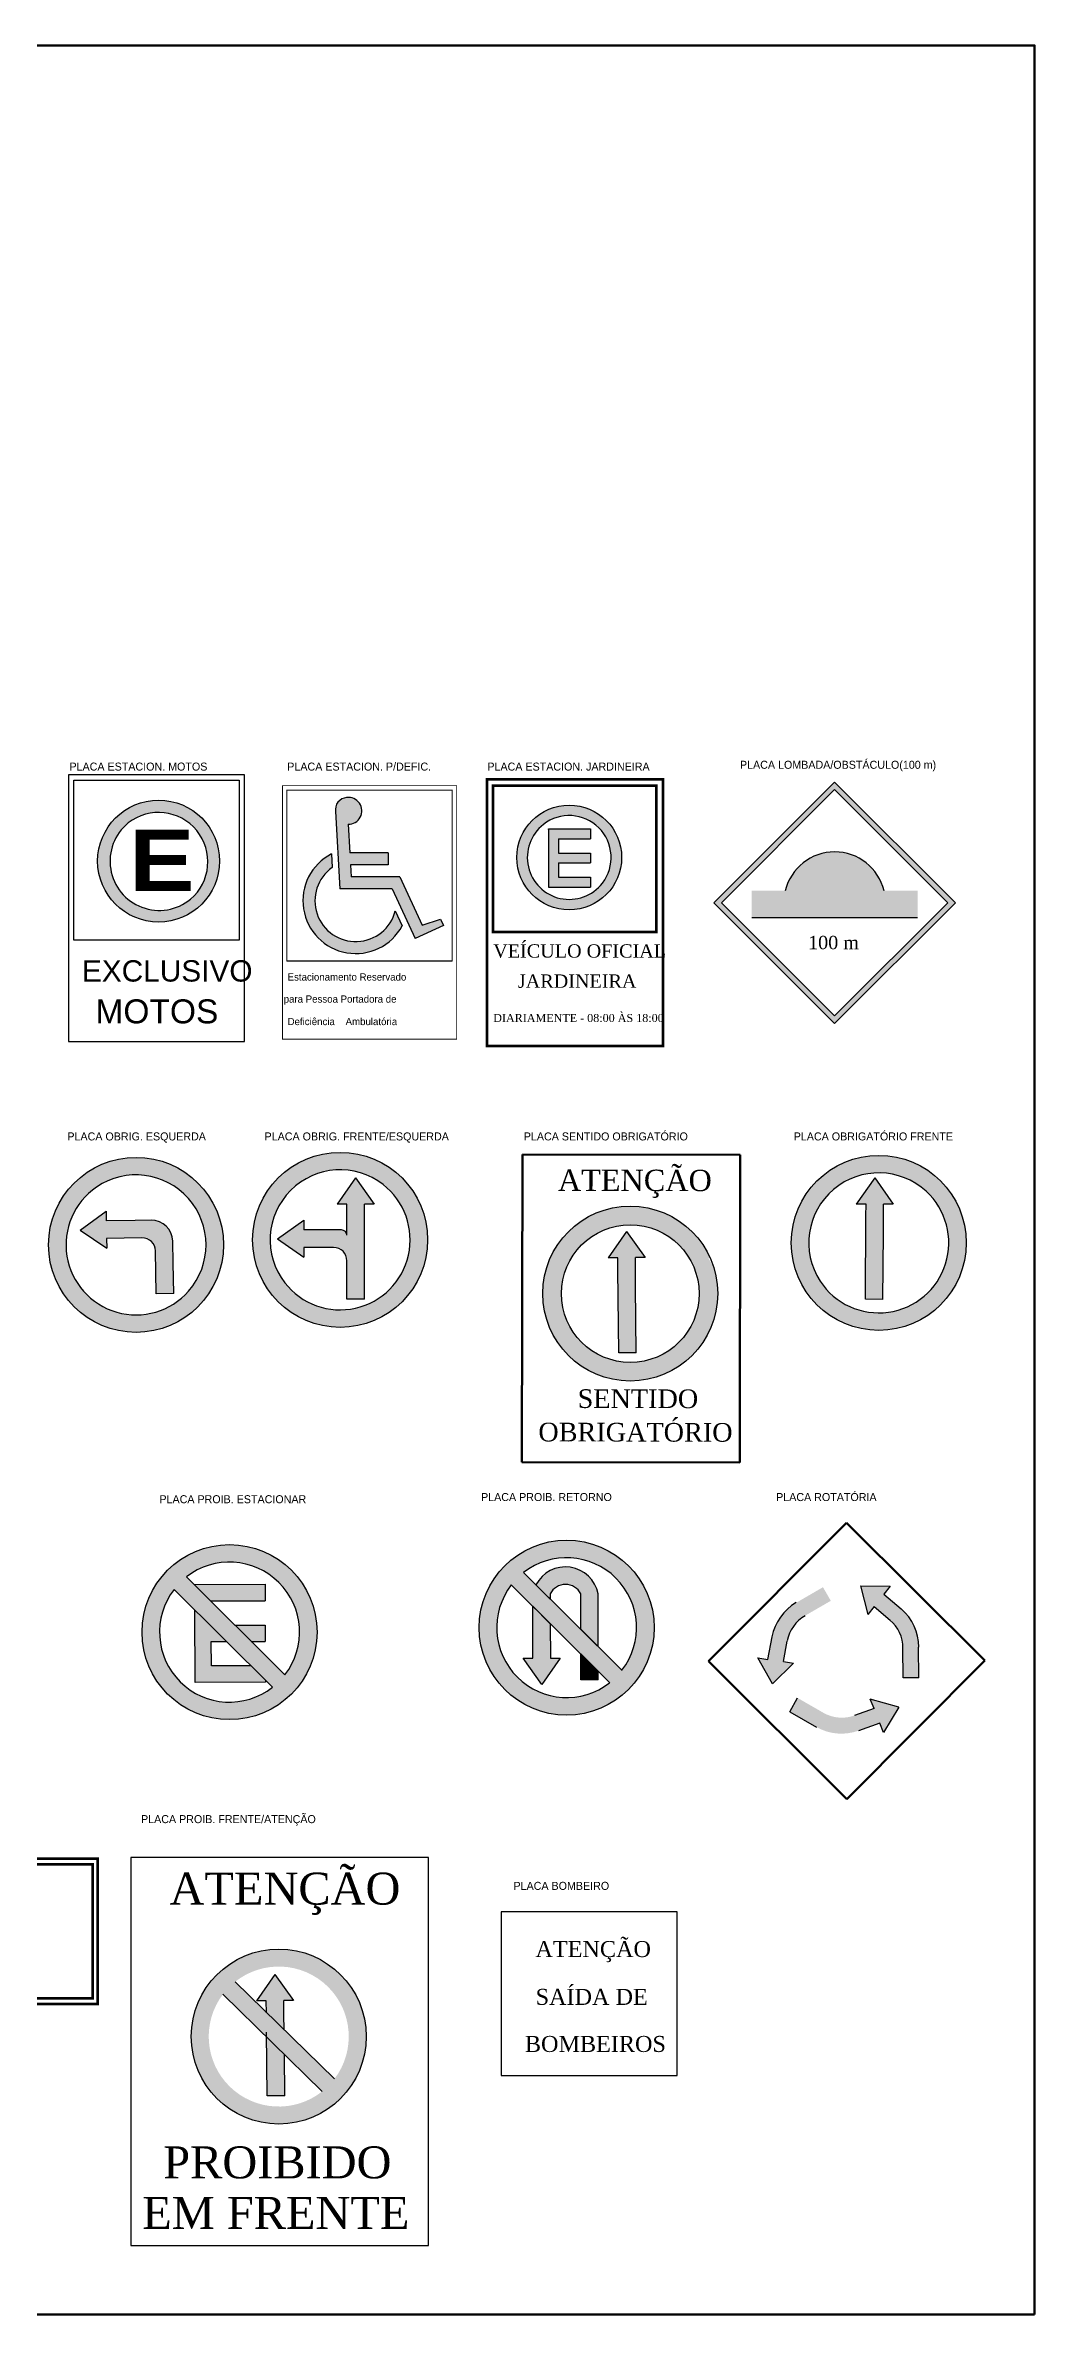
# Model space of a CAD drawing. Extents: x 297 to 442, y 45 to 130.
# Drawn here: x 349.6 to 386.7, y 44.8 to 129.9 of the extents above; entities that cross this region are included whole.
import ezdxf

# ---------------------------------------------------------------- set-up
doc = ezdxf.new("R2010")
doc.units = 0
doc.linetypes.add('ACAD_ISO03W100', pattern=[30, 12, -18])
doc.layers.get('0').update_dxf_attribs({"linetype": 'CONTINUOUS'})
for name, color, linetype in [('712', 255, 'CONTINUOUS'), ('ESQUERDA', 7, 'CONTINUOUS'), ('FRENTE', 7, 'CONTINUOUS'), ('LOMBADA', 7, 'CONTINUOUS'), ('PAREDES', 7, 'CONTINUOUS'), ('PLACAS', 7, 'CONTINUOUS'), ('RAMPA', 10, 'CONTINUOUS')]:
    doc.layers.add(name, color=color, linetype=linetype)
doc.styles.add('E', font='ARIBLK.TTF')
doc.styles.add('ESCRITO', font='swissl.ttf')
doc.styles.add('STYLE1', font='TIMES.TTF')

# ---------------------------------------------------------------- blocks, each defined once
blk = doc.blocks.new('PROIBIDO-ESTACIONAR')
h = blk.add_hatch(color=1)
h.paths.add_polyline_path([(-0.828, 3.384, 1), (5.734, 3.408, 1)])
h.paths.add_polyline_path([(4.533, 1.794, 0.881917), (0.836, 5.464)])
h.paths.add_polyline_path([(4.07, 1.328), (0.374, 4.998, 0.881917)])
h = blk.add_hatch(color=7)
h.paths.add_polyline_path([(3.789, 5.189), (1.149, 5.179), (1.149, 5.152), (1.737, 4.569), (3.791, 4.576)])
h.paths.add_polyline_path([(1.153, 4.224), (1.163, 1.514), (3.802, 1.523), (3.802, 1.595), (3.258, 2.134), (1.773, 2.129), (1.77, 3.042), (2.341, 3.044)])
h.paths.add_polyline_path([(3.794, 3.662), (2.655, 3.658), (3.269, 3.048), (3.796, 3.05)], flags=17)
at = {"color": 7}
for p, q in [((4.533, 1.794), (0.836, 5.464)), ((4.533, 1.794), (0.836, 5.464)), ((1.149, 5.179), (3.789, 5.189)), ((1.149, 5.152), (1.149, 5.179)), ((3.789, 5.189), (3.791, 4.576)), ((4.07, 1.328), (0.374, 4.998)), ((1.737, 4.569), (3.791, 4.576)), ((1.764, 4.542), (1.764, 4.569)), ((1.163, 1.514), (1.153, 4.224)), ((2.655, 3.658), (3.794, 3.662)), ((3.794, 3.662), (3.796, 3.05)), ((1.77, 3.042), (2.341, 3.044)), ((1.773, 2.129), (1.77, 3.042)), ((3.269, 3.048), (3.796, 3.05)), ((3.258, 2.134), (1.773, 2.129)), ((3.802, 1.523), (1.163, 1.514)), ((3.802, 1.595), (3.802, 1.523))]:
    blk.add_line(p, q, dxfattribs=at)
blk.add_circle((2.453, 3.396), 3.281, dxfattribs=at)
for start, end in [(322.38881, 128.0273), (142.38881, 308.0273)]:
    blk.add_arc((2.453, 3.396), 2.625, start, end, dxfattribs=at)
blk = doc.blocks.new('v')
h = blk.add_hatch(color=1)
h.paths.add_polyline_path([(-3.238, -0.149, 1), (3.325, -0.149, 1)])
h.paths.add_polyline_path([(2.119, -1.75, 0.881757), (-1.569, 1.917)], flags=16)
h.paths.add_polyline_path([(1.657, -2.215), (-2.032, 1.452, 0.881757)], flags=16)
for points in [[(0.572, 1.115), (0.572, 0.2), (0.572, 0.2), (0.572, -0.211), (1.227, -0.862), (1.225, 0.2), (1.224, 1.115, 0.708785), (-1.107, 1.458), (-0.57, 0.924), (-0.571, 1.115, -0.620207)], [(-1.218, -1.299), (-1.585, -1.3), (-0.887, -2.282), (-0.195, -1.296), (-0.562, -1.297), (-0.567, -0.004), (-1.226, 0.651)], [(0.572, -2.108), (1.228, -2.106), (1.228, -1.788), (0.572, -1.136)]]:
    blk.add_hatch(color=7).paths.add_polyline_path(points)
at = {"color": 7}
for p, q in [((2.122, -1.752), (-1.569, 1.917)), ((1.659, -2.218), (-2.035, 1.454)), ((-1.107, 1.458), (-0.57, 0.924)), ((-0.571, 1.115), (-0.57, 0.924)), ((1.225, 0.2), (1.224, 1.115)), ((1.227, -0.862), (1.225, 0.2)), ((0.572, -0.211), (1.227, -0.862)), ((0.572, -1.136), (1.228, -1.788)), ((1.228, -2.106), (0.572, -2.108)), ((1.228, -2.106), (1.228, -1.788))]:
    blk.add_line(p, q, dxfattribs=at)
for p, q in [((0.572, 0.2), (0.572, 1.115)), ((0.572, -0.211), (0.572, 0.2)), ((0.572, -2.108), (0.572, -1.136))]:
    blk.add_line(p, q)
blk.add_lwpolyline([(-1.226, 0.651), (-0.567, -0.004), (-0.562, -1.297), (-0.195, -1.296), (-0.887, -2.282), (-1.585, -1.3), (-1.218, -1.299), (-1.226, 0.651)], dxfattribs=at)
blk.add_circle((0.044, -0.149), 3.281, dxfattribs=at)
for start, end in [(322.36239, 127.98022), (142.36239, 307.98022)]:
    blk.add_arc((0.044, -0.149), 2.621, start, end, dxfattribs=at)
for centre, radius, start, end in [((-0.001, 0.877), 1.249, 10.99604, 152.30976), ((0.001, 0.832), 0.638, 26.38504, 153.61496)]:
    blk.add_arc(centre, radius, start, end)
blk = doc.blocks.new('ESQUERDA')
h = blk.add_hatch(color=1)
h.paths.add_polyline_path([(-3.281, 0, 1), (3.281, 0, 1)], flags=17)
h.paths.add_polyline_path([(1.944, -1.764, 0.881917), (-1.446, 2.191, 1.133893)])
blk.add_hatch(color=7).paths.add_polyline_path([(0.226, 0.259, -0.414214), (0.726, -0.241), (0.726, -1.847), (1.382, -1.847), (1.381, -0.713), (1.377, 0.122, 0.411975), (0.577, 0.915), (-0.018, 0.915), (-1.102, 0.915), (-1.102, 1.28), (-2.086, 0.587), (-1.102, -0.108), (-1.102, 0.259)])
at = {"color": 7}
for p, q in [((-2.086, 0.587), (-1.102, 1.28)), ((-1.102, 1.28), (-1.102, 0.915)), ((-0.018, 0.915), (-1.102, 0.915)), ((0.577, 0.915), (-0.018, 0.915)), ((-2.086, 0.587), (-1.102, -0.108)), ((0.226, 0.259), (-1.102, 0.259)), ((-1.102, 0.259), (-1.102, -0.108)), ((1.381, -0.713), (1.377, 0.117)), ((0.726, -1.847), (0.726, -0.241)), ((1.382, -1.847), (1.381, -0.713)), ((1.382, -1.847), (0.726, -1.847))]:
    blk.add_line(p, q, dxfattribs=at)
blk.add_circle((0, 0), 3.281, dxfattribs=at)
for centre, radius, start, end in [((0, 0), 2.625, 317.77875, 123.41724), ((0, 0), 2.625, 123.41724, 317.77875), ((0.577, 0.115), 0.8, 0.10126, 90), ((0.226, -0.241), 0.5, 0, 90)]:
    blk.add_arc(centre, radius, start, end, dxfattribs=at)
blk = doc.blocks.new('e')
for points in [[(-3.73, 9.87, -0.219137), (-2.62, 11.46), (-1.01, 12.39), (-1.5, 13.24), (-3.17, 12.27, 0.218354), (-4.68, 10.13), (-4.94, 8.73), (-5.57, 8.82), (-4.66, 7.2), (-3.35, 8.5), (-3.97, 8.59)], [(2.69, 11.19, -0.219137), (3.5, 9.43), (3.51, 7.57), (4.49, 7.57), (4.48, 9.5, 0.218354), (3.38, 11.88), (2.3, 12.81), (2.69, 13.31), (0.84, 13.33), (1.31, 11.54), (1.69, 12.03)], [(0.46, 5.22, -0.219137), (-1.47, 5.39), (-3.09, 6.32), (-3.58, 5.46), (-1.91, 4.5, 0.218354), (0.71, 4.27), (2.05, 4.74), (2.29, 4.16), (3.24, 5.75), (1.45, 6.24), (1.69, 5.65)]]:
    blk.add_hatch(color=256).paths.add_polyline_path(points)
at = {"lineweight": 50}
for p, q in [((-0.04, 17.26), (-8.65, 8.61)), ((8.61, 8.65), (-0.04, 17.26)), ((-8.65, 8.61), (0, 0)), ((0, 0), (8.61, 8.65))]:
    blk.add_line(p, q, dxfattribs=at)
at = {"color": 7}
for p, q in [((0.84, 13.33), (1.31, 11.54)), ((0.84, 13.33), (2.69, 13.31)), ((2.69, 13.31), (2.3, 12.81)), ((2.3, 12.81), (3.38, 11.88)), ((1.69, 12.03), (1.31, 11.54)), ((-4.94, 8.73), (-4.68, 10.13)), ((-4.66, 7.2), (-5.57, 8.82)), ((-5.57, 8.82), (-4.94, 8.73)), ((-3.97, 8.59), (-3.35, 8.5)), ((-4.66, 7.2), (-3.35, 8.5)), ((1.69, 5.65), (1.45, 6.24)), ((3.24, 5.75), (1.45, 6.24)), ((3.24, 5.75), (2.29, 4.16)), ((2.05, 4.74), (0.71, 4.27)), ((2.29, 4.16), (2.05, 4.74))]:
    blk.add_line(p, q, dxfattribs=at)
for p, q in [((1.69, 12.03), (2.69, 11.19)), ((-3.97, 8.59), (-3.73, 9.87)), ((3.51, 7.57), (3.5, 9.43)), ((4.49, 7.57), (4.48, 9.5)), ((4.49, 7.57), (3.51, 7.57)), ((-3.58, 5.46), (-3.09, 6.32)), ((-3.58, 5.46), (-1.91, 4.5)), ((1.69, 5.65), (0.46, 5.22))]:
    blk.add_line(p, q)
for centre, radius, start, end in [((-1.59, 9.55), 3.15, 120.1314, 169.4012), ((-1.46, 9.46), 2.31, 120.1314, 169.5723), ((1.34, 9.49), 3.15, 0.1314, 49.4012), ((1.19, 9.43), 2.31, 0.1314, 49.5723)]:
    blk.add_arc(centre, radius, start, end)
blk = doc.blocks.new('TOTAL')
h = blk.add_hatch(color=1)
h.paths.add_polyline_path([(54.444, -30.585, 1), (59.015, -30.585, 1)])
h.paths.add_polyline_path([(57.929, -32.013, 0.978334), (55.59, -29.155, 1.003513)], flags=16)
h.paths.add_polyline_path([(54.881, -32.285), (58.519, -32.285), (58.519, -28.835), (54.881, -28.835)], flags=25)
h = blk.add_hatch(color=1)
h.paths.add_polyline_path([(74.092, -30.45, 1), (70.162, -30.45, 1)])
h.paths.add_polyline_path([(71.159, -29.212, 1.133795), (73.372, -31.409, 0.881917)], flags=16)
for color, points in [(256, [(72.926, -29.749), (72.926, -29.382), (71.346, -29.382), (71.346, -31.56), (72.926, -31.56), (72.926, -31.193), (71.72, -31.193), (71.72, -30.655), (72.926, -30.655), (72.926, -30.288), (71.72, -30.288), (71.72, -29.749)]), (7, [(64.446, -43.995), (64.446, -43.445), (64.813, -43.445), (64.118, -42.461), (63.423, -43.445), (63.79, -43.445), (63.79, -44.615, 0.414214), (63.59, -44.415), (62.174, -44.415), (62.174, -44.048), (61.19, -44.743), (62.174, -45.438), (62.174, -45.071), (63.29, -45.071, -0.414214), (63.79, -45.571), (63.79, -47.014), (64.446, -47.014)])]:
    blk.add_hatch(color=color).paths.add_polyline_path(points)
h = blk.add_hatch(color=1)
h.paths.add_polyline_path([(60.255, -44.787, 1), (66.818, -44.787, 1)])
h.paths.add_polyline_path([(65.146, -42.714, -1.133893), (61.463, -46.397, -0.881917)], flags=16)
h = blk.add_hatch(color=1)
h.paths.add_polyline_path([(57.953, -74.696, 1), (64.515, -74.623, 1)])
h.paths.add_polyline_path([(63.325, -76.246, 0.881917), (59.601, -72.604)])
h.paths.add_polyline_path([(62.866, -76.715), (59.142, -73.073, 0.881917)])
h = blk.add_hatch(color=7)
h.paths.add_polyline_path([(60.765, -73.319), (60.77, -73.747), (61.434, -74.396), (61.428, -73.862), (61.422, -73.312), (61.789, -73.308), (61.082, -72.331), (60.398, -73.323)])
h.paths.add_polyline_path([(60.805, -76.888), (61.461, -76.88), (61.444, -75.324), (60.78, -74.676)])
at = {"layer": 'FRENTE'}
h = blk.add_hatch(color=1, dxfattribs=at)
h.paths.add_polyline_path([(83.715, -48.182, 1), (83.754, -41.619, 1)], flags=17)
h.paths.add_polyline_path([(85.51, -42.967, 0.881917), (81.535, -46.333, 1.133893)])
at = {"layer": 'FRENTE', "linetype": 'Continuous'}
for points in [[(83.907, -44.536), (83.91, -44.002), (83.913, -43.452), (84.28, -43.454), (83.591, -42.466), (82.89, -43.446), (83.257, -43.448), (83.254, -43.897), (83.236, -47.017), (83.892, -47.021)], [(74.616, -46.539), (74.611, -46.005), (74.606, -45.454), (74.973, -45.451), (74.269, -44.473), (73.583, -45.464), (73.95, -45.461), (73.954, -45.91), (73.983, -49.029), (74.639, -49.023)]]:
    blk.add_hatch(color=7, dxfattribs=at).paths.add_polyline_path(points)
h = blk.add_hatch(color=1, dxfattribs=at)
h.paths.add_polyline_path([(75.068, -44.305, -0.23131), (76.787, -45.782), (77.401, -45.44, 0.225534), (75.245, -43.627, 1), (73.586, -49.977, 0.153972), (75.558, -49.878), (75.678, -49.053, -0.194037), (73.763, -49.299, -1)])
h.paths.add_polyline_path([(75.736, -49.02, -0.006484), (75.678, -49.053), (75.558, -49.878, 0.106297), (76.721, -49.136)])
h.paths.add_polyline_path([(75.736, -49.02), (76.721, -49.136, 0.151647), (77.638, -47.42), (76.956, -47.261, -0.217025)])
h.paths.add_polyline_path([(76.956, -47.261), (77.638, -47.42, 0.122837), (77.551, -45.834), (77.347, -45.47), (76.787, -45.782, -0.147286)])
at = {"layer": 'LOMBADA'}
h = blk.add_hatch(color=7, dxfattribs=at)
h.paths.add_polyline_path([(82.08, -36.674), (86.606, -32.148), (82.08, -27.623), (77.555, -32.148)])
h.paths.add_polyline_path([(82.08, -36.391), (86.323, -32.148), (82.08, -27.906), (77.837, -32.148)], flags=16)
h = blk.add_hatch(color=7, dxfattribs=at)
edge = h.paths.add_edge_path()
edge.add_arc((82.08, -32.148), 1.907, 13.65018, 166.34982)
edge.add_line((80.227, -31.698), (78.969, -31.698))
edge.add_line((78.969, -31.698), (78.969, -32.698))
edge.add_line((78.969, -32.698), (85.191, -32.698))
edge.add_line((85.191, -32.698), (85.191, -31.698))
edge.add_line((85.191, -31.698), (83.933, -31.698))
at = {"layer": 'PLACAS'}
for points in [[(63.924, -30.725), (65.331, -30.726), (65.331, -30.277), (63.899, -30.276), (63.838, -29.205, 1.080251), (63.779, -28.203, 0.435467), (63.362, -28.732), (63.525, -31.623), (65.491, -31.624), (66.344, -33.49), (67.41, -33.002), (67.302, -32.767), (66.609, -32.989), (65.78, -31.175), (63.949, -31.174)], [(63.238, -30.824), (63.209, -30.317, 1.353478), (65.861, -33.015), (65.603, -32.45, -1.434643)]]:
    blk.add_hatch(color=256, dxfattribs=at).paths.add_polyline_path(points)
for p, q in [((71.346, -29.382), (72.926, -29.382)), ((71.346, -29.382), (71.346, -31.56)), ((71.72, -29.749), (72.926, -29.749)), ((71.72, -29.749), (71.72, -30.288)), ((72.926, -29.382), (72.926, -29.749)), ((71.72, -30.288), (72.926, -30.288)), ((72.926, -30.288), (72.926, -30.655)), ((71.72, -30.655), (72.926, -30.655)), ((71.72, -30.655), (71.72, -31.193)), ((71.72, -31.193), (72.926, -31.193)), ((72.926, -31.193), (72.926, -31.56)), ((71.346, -31.56), (72.926, -31.56))]:
    blk.add_line(p, q)
at = {"color": 7}
for p, q in [((71.347, -29.398), (71.346, -29.382)), ((64.118, -42.461), (63.423, -43.445)), ((64.118, -42.461), (64.813, -43.445)), ((61.19, -44.743), (62.174, -44.048)), ((62.174, -44.048), (62.174, -44.415)), ((63.79, -43.445), (63.423, -43.445)), ((63.79, -44.615), (63.79, -43.445)), ((64.813, -43.445), (64.446, -43.445)), ((64.446, -43.995), (64.446, -43.445)), ((64.446, -47.014), (64.446, -43.995)), ((61.19, -44.743), (62.174, -45.438)), ((63.59, -44.415), (62.174, -44.415)), ((62.174, -45.071), (62.174, -45.438)), ((63.29, -45.071), (62.174, -45.071)), ((63.79, -47.014), (63.79, -45.571)), ((64.446, -47.014), (63.79, -47.014)), ((62.866, -76.715), (59.142, -73.073)), ((63.325, -76.246), (59.601, -72.604)), ((61.082, -72.331), (60.398, -73.323)), ((61.082, -72.331), (61.789, -73.308)), ((60.765, -73.319), (60.398, -73.323)), ((60.77, -73.768), (60.765, -73.319)), ((61.789, -73.308), (61.422, -73.312)), ((61.428, -73.862), (61.422, -73.312)), ((61.434, -74.396), (61.428, -73.862)), ((60.805, -76.888), (60.778, -74.489)), ((61.461, -76.88), (61.444, -75.324)), ((61.461, -76.88), (60.805, -76.888))]:
    blk.add_line(p, q, dxfattribs=at)
at = {"color": 107, "lineweight": 50}
blk.add_lwpolyline([(89.578, -85.085), (0, -85.085), (0, 0), (89.578, 0)], close=True, dxfattribs=at)
at = {"color": 7}
for points in [[(53.348, -37.349), (59.948, -37.349), (59.948, -27.349), (53.348, -27.349)], [(69.575, -76.119), (76.175, -76.119), (76.175, -69.987), (69.575, -69.987)]]:
    blk.add_lwpolyline(points, close=True, dxfattribs=at)
blk.add_lwpolyline([(53.548, -27.549), (59.748, -27.549), (59.748, -33.549), (53.548, -33.549)], close=True)
at = {"color": 7, "const_width": 0.1}
for points in [[(69.04, -37.524), (75.64, -37.524), (75.64, -27.524), (69.04, -27.524)], [(69.274, -27.763), (75.392, -27.763), (75.392, -33.243), (69.274, -33.243)]]:
    blk.add_lwpolyline(points, close=True, dxfattribs=at)
at = {"color": 3, "linetype": 'Continuous', "const_width": 0.1}
for points in [[(40.664, -73.44), (54.444, -73.44), (54.444, -67.987), (40.664, -67.987)], [(45.85, -73.229), (54.26, -73.229), (54.26, -68.2), (45.85, -68.2)]]:
    blk.add_lwpolyline(points, close=True, dxfattribs=at)
at = {"color": 7, "linetype": 'Continuous'}
blk.add_lwpolyline([(55.685, -82.491), (66.85, -82.491), (66.85, -67.948), (55.685, -67.948)], close=True, dxfattribs=at)
at = {"color": 7}
for centre, radius in [((56.729, -30.585), 2.286), ((72.127, -30.45), 1.965), ((63.536, -44.787), 3.281), ((61.234, -74.66), 3.281)]:
    blk.add_circle(centre, radius, dxfattribs=at)
for centre, radius, start, end in [((56.728, -30.61), 1.847, 310.55797, 128.04818), ((72.127, -30.45), 1.572, 322.38881, 128.0273), ((56.754, -30.588), 1.846, 129.10215, 309.504), ((72.127, -30.45), 1.572, 128.03222, 322.38388), ((63.536, -44.787), 2.625, 52.18076, 217.81924), ((63.536, -44.787), 2.625, 217.81924, 52.18076), ((63.29, -45.571), 0.5, 0, 90), ((63.59, -44.615), 0.2, 0, 90)]:
    blk.add_arc(centre, radius, start, end, dxfattribs=at)
at = {"layer": 'FRENTE', "color": 7, "linetype": 'Continuous', "lineweight": 60}
for p, q in [((70.376, -41.583), (70.355, -53.126)), ((78.542, -41.598), (70.376, -41.583)), ((78.521, -53.141), (78.542, -41.598)), ((70.355, -53.126), (78.521, -53.141))]:
    blk.add_line(p, q, dxfattribs=at)
at = {"layer": 'FRENTE', "color": 7}
for p, q in [((83.591, -42.466), (82.89, -43.446)), ((83.591, -42.466), (84.28, -43.454)), ((83.257, -43.448), (82.89, -43.446)), ((83.236, -47.017), (83.254, -43.897)), ((83.254, -43.897), (83.257, -43.448)), ((83.907, -44.536), (83.91, -44.002)), ((83.91, -44.002), (83.913, -43.452)), ((84.28, -43.454), (83.913, -43.452)), ((74.269, -44.473), (73.583, -45.464)), ((74.269, -44.473), (74.973, -45.451)), ((83.892, -47.021), (83.907, -44.536)), ((73.95, -45.461), (73.583, -45.464)), ((73.954, -45.91), (73.95, -45.461)), ((73.983, -49.029), (73.954, -45.91)), ((74.973, -45.451), (74.606, -45.454)), ((74.611, -46.005), (74.606, -45.454)), ((74.616, -46.539), (74.611, -46.005)), ((74.639, -49.023), (74.616, -46.539)), ((83.892, -47.021), (83.236, -47.017)), ((74.639, -49.023), (73.983, -49.029))]:
    blk.add_line(p, q, dxfattribs=at)
for centre, radius in [((83.734, -44.9), 3.281), ((74.415, -46.802), 3.281), ((74.415, -46.802), 2.581)]:
    blk.add_circle(centre, radius, dxfattribs=at)
for start, end in [(47.43527, 213.07376), (213.07376, 47.43527)]:
    blk.add_arc((83.734, -44.9), 2.625, start, end, dxfattribs=at)
at = {"layer": 'LOMBADA', "color": 7}
blk.add_line((78.969, -32.698), (85.191, -32.698), dxfattribs=at)
for points in [[(82.08, -36.674), (86.606, -32.148), (82.08, -27.623), (77.555, -32.148)], [(82.08, -36.391), (86.323, -32.148), (82.08, -27.906), (77.837, -32.148)]]:
    blk.add_lwpolyline(points, close=True, dxfattribs=at)
blk.add_arc((82.08, -32.148), 1.907, 13.65018, 166.34982, dxfattribs=at)
at = {"layer": 'PLACAS', "color": 7}
for p, q in [((63.362, -28.732), (63.525, -31.623)), ((63.838, -29.205), (63.899, -30.276)), ((63.209, -30.317), (63.238, -30.824)), ((65.331, -30.277), (63.899, -30.276)), ((65.331, -30.277), (65.331, -30.726)), ((65.331, -30.726), (63.924, -30.725)), ((63.924, -30.725), (63.949, -31.174)), ((65.78, -31.175), (63.949, -31.174)), ((65.78, -31.175), (66.609, -32.989)), ((65.491, -31.624), (63.525, -31.623)), ((65.491, -31.624), (66.344, -33.49)), ((65.603, -32.45), (65.861, -33.015)), ((67.41, -33.002), (66.344, -33.49)), ((66.609, -32.989), (67.302, -32.767)), ((67.302, -32.767), (67.41, -33.002))]:
    blk.add_line(p, q, dxfattribs=at)
at = {"layer": 'PLACAS', "color": 5}
blk.add_line((67.736, -34.332), (61.541, -34.332), dxfattribs=at)
at = {"layer": 'PLACAS', "color": 5, "const_width": 0.0339}
for points in [[(61.372, -27.757), (67.905, -27.757), (67.905, -37.265), (61.372, -37.265)], [(67.736, -27.926), (67.736, -34.332), (61.541, -34.332), (61.541, -27.926)]]:
    blk.add_lwpolyline(points, close=True, dxfattribs=at)
at = {"layer": 'PLACAS', "color": 7}
for centre, radius, start, end in [((63.817, -28.662), 0.461, 94.69057, 188.81675), ((63.848, -28.702), 0.504, 268.93566, 97.77257), ((64.121, -32.073), 1.979, 117.42856, 331.59509), ((64.121, -32.073), 1.53, 125.24988, 345.73809)]:
    blk.add_arc(centre, radius, start, end, dxfattribs=at)
at = {"color": 7}
blk.add_blockref('v', (71.985, -59.178), dxfattribs=at)
at = {"xscale": 0.6000000000000227, "yscale": 0.5999999999999943, "zscale": 0.6}
blk.add_blockref('e', (82.542, -65.755), dxfattribs=at)
blk.add_blockref('PROIBIDO-ESTACIONAR', (56.935, -62.892))
at = {"layer": 'ESQUERDA', "color": 4, "linetype": 'ACAD_ISO03W100', "rotation": 0.9478155921999262}
blk.add_blockref('ESQUERDA', (55.883, -44.976), dxfattribs=at)
for s, height, style, p in [('E', 2.3, 'E', (55.624, -31.71)), ('EXCLUSIVO', 0.8, 'ESCRITO', (53.854, -35.103)), ('MOTOS', 0.9, 'ESCRITO', (54.36, -36.67))]:
    blk.add_text(s, height=height, dxfattribs=dict(style=style)).set_placement(p)
at = {"color": 7, "linetype": 'Continuous', "style": 'STYLE1'}
for s, p in [('ATENÇÃO', (57.137, -69.712)), ('PROIBIDO', (56.902, -79.976)), ('EM FRENTE', (56.114, -81.871))]:
    blk.add_text(s, height=1.2, dxfattribs=at).set_placement(p)
at = {"layer": '712', "color": 7, "style": 'STYLE1'}
for s, height, p in [('VEÍCULO OFICIAL', 0.5, (69.277, -34.205)), ('100 m', 0.5, (81.082, -33.889)), ('JARDINEIRA', 0.5, (70.201, -35.335)), ('DIARIAMENTE - 08:00 ÀS 18:00', 0.3, (69.277, -36.618)), ('ATENÇÃO', 0.6, (70.861, -71.678)), ('SAÍDA DE', 0.6, (70.867, -73.471)), ('BOMBEIROS', 0.6, (70.465, -75.237))]:
    blk.add_text(s, height=height, dxfattribs=at).set_placement(p)
at = {"layer": 'FRENTE', "color": 7, "linetype": 'Continuous', "style": 'STYLE1'}
for s, height, p in [('ATENÇÃO', 0.8, (71.701, -42.95)), ('SENTIDO', 0.7, (72.441, -51.089)), ('OBRIGATÓRIO', 0.7, (70.968, -52.343))]:
    blk.add_text(s, height=height, rotation=359.89531, dxfattribs=at).set_placement(p)
at = {"layer": 'PLACAS'}
for s, p in [('Estacionamento Reservado', (61.566, -35.066)), ('para Pessoa Portadora de', (61.419, -35.893)), ('Deficiência    Ambulatória', (61.566, -36.736))]:
    blk.add_text(s, height=0.27098, dxfattribs=at).set_placement(p)
at = {"layer": 'RAMPA', "color": 7}
for s, p in [('PLACA ESTACION. MOTOS', (53.386, -27.192)), ('PLACA ESTACION. P/DEFIC.', (61.553, -27.192)), ('PLACA ESTACION. JARDINEIRA', (69.057, -27.192)), ('PLACA LOMBADA/OBSTÁCULO(100 m)', (78.529, -27.124)), ('PLACA OBRIG. ESQUERDA', (53.308, -41.059)), ('PLACA OBRIG. FRENTE/ESQUERDA', (60.703, -41.059)), ('PLACA SENTIDO OBRIGATÓRIO', (70.423, -41.059)), ('PLACA OBRIGATÓRIO FRENTE', (80.545, -41.059)), ('PLACA PROIB. ESTACIONAR', (56.759, -54.662)), ('PLACA PROIB. RETORNO', (68.82, -54.581)), ('PLACA ROTATÓRIA', (79.885, -54.581)), ('PLACA PROIB. FRENTE/ATENÇÃO', (56.07, -66.657)), ('PLACA BOMBEIRO', (70.036, -69.159))]:
    blk.add_text(s, height=0.3, dxfattribs=at).set_placement(p)

msp = doc.modelspace()

# ---------------------------------------------------------------- block references
at = {"layer": 'PAREDES', "color": 7}
msp.add_blockref('TOTAL', (297.153, 129.866), dxfattribs=at)

doc.saveas('drawing.dxf')
